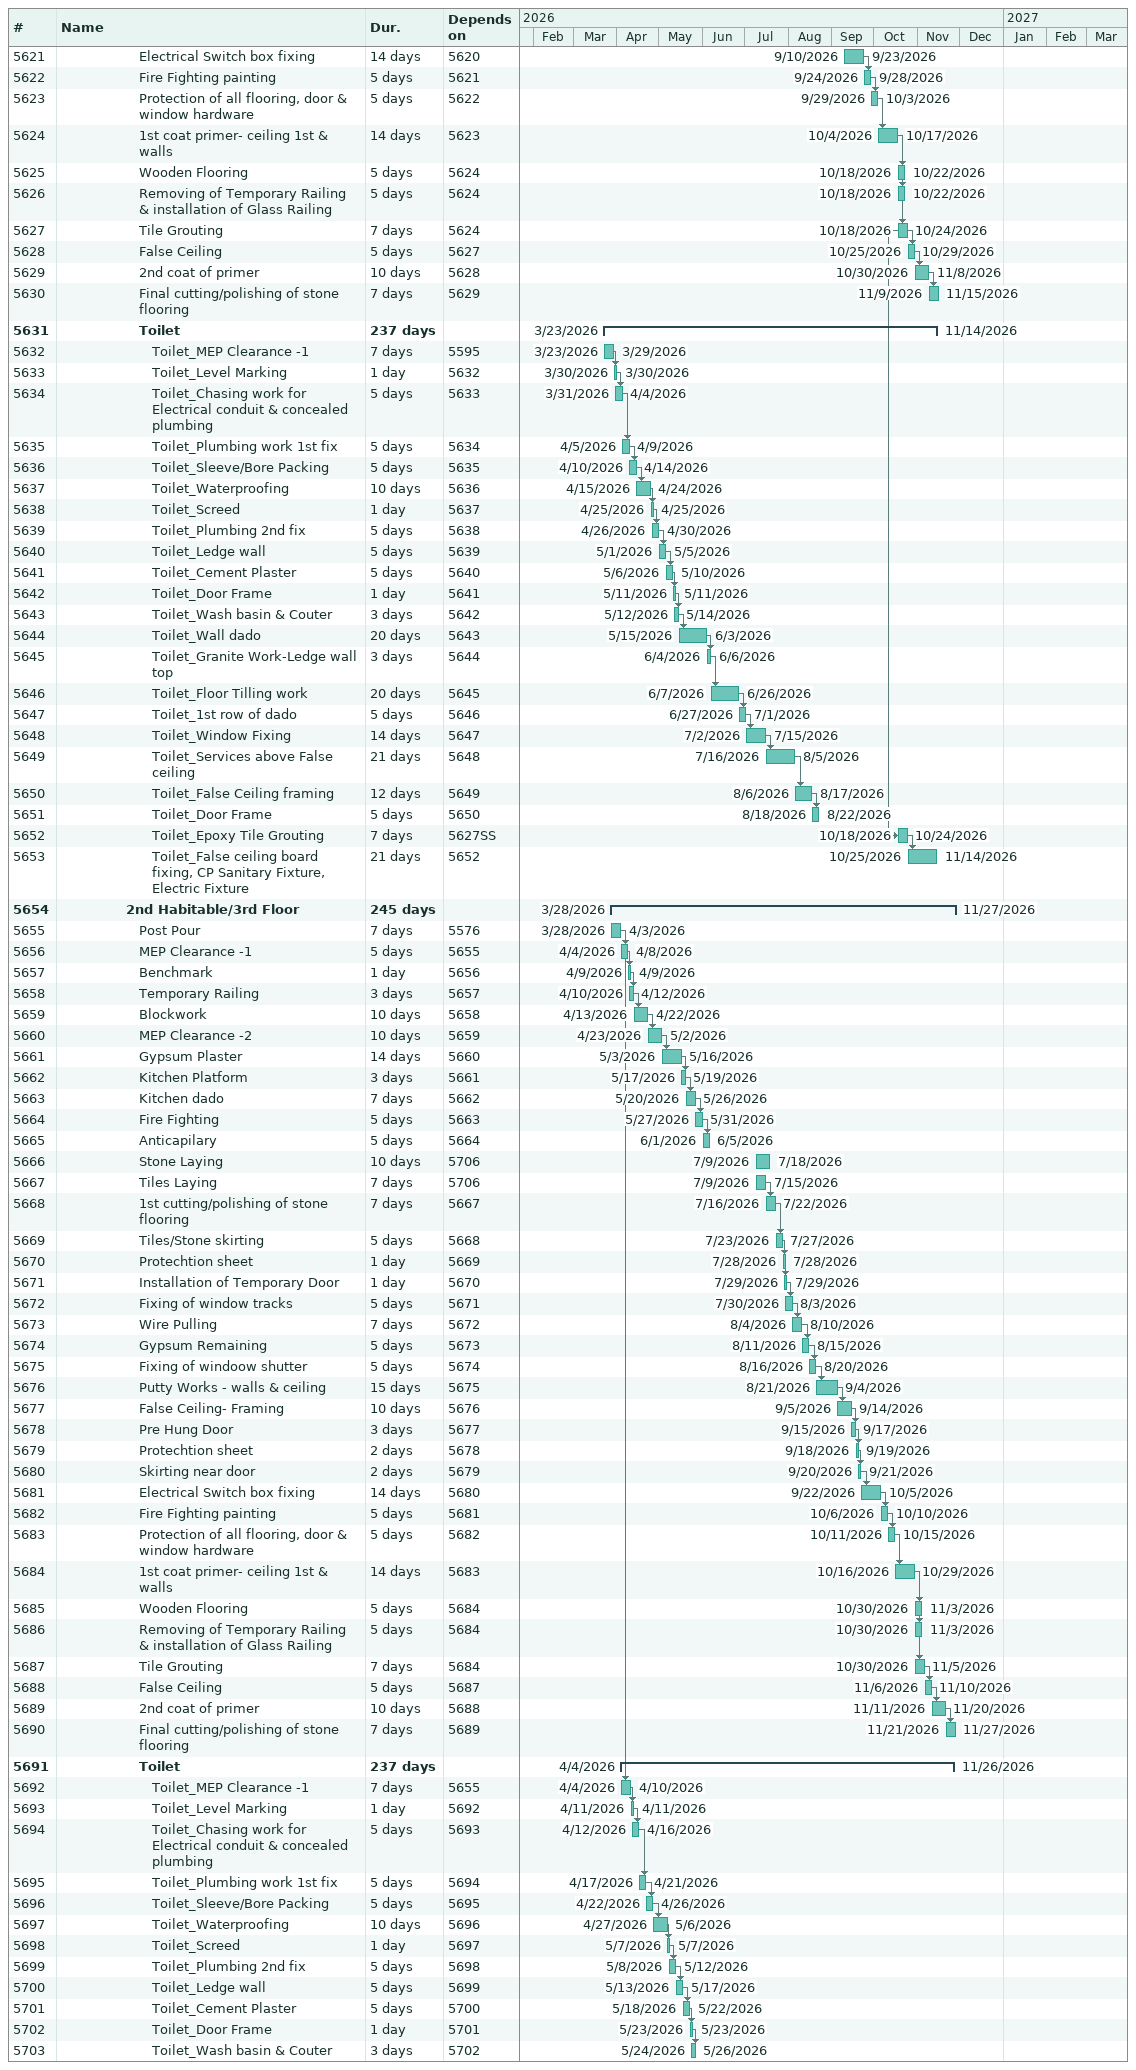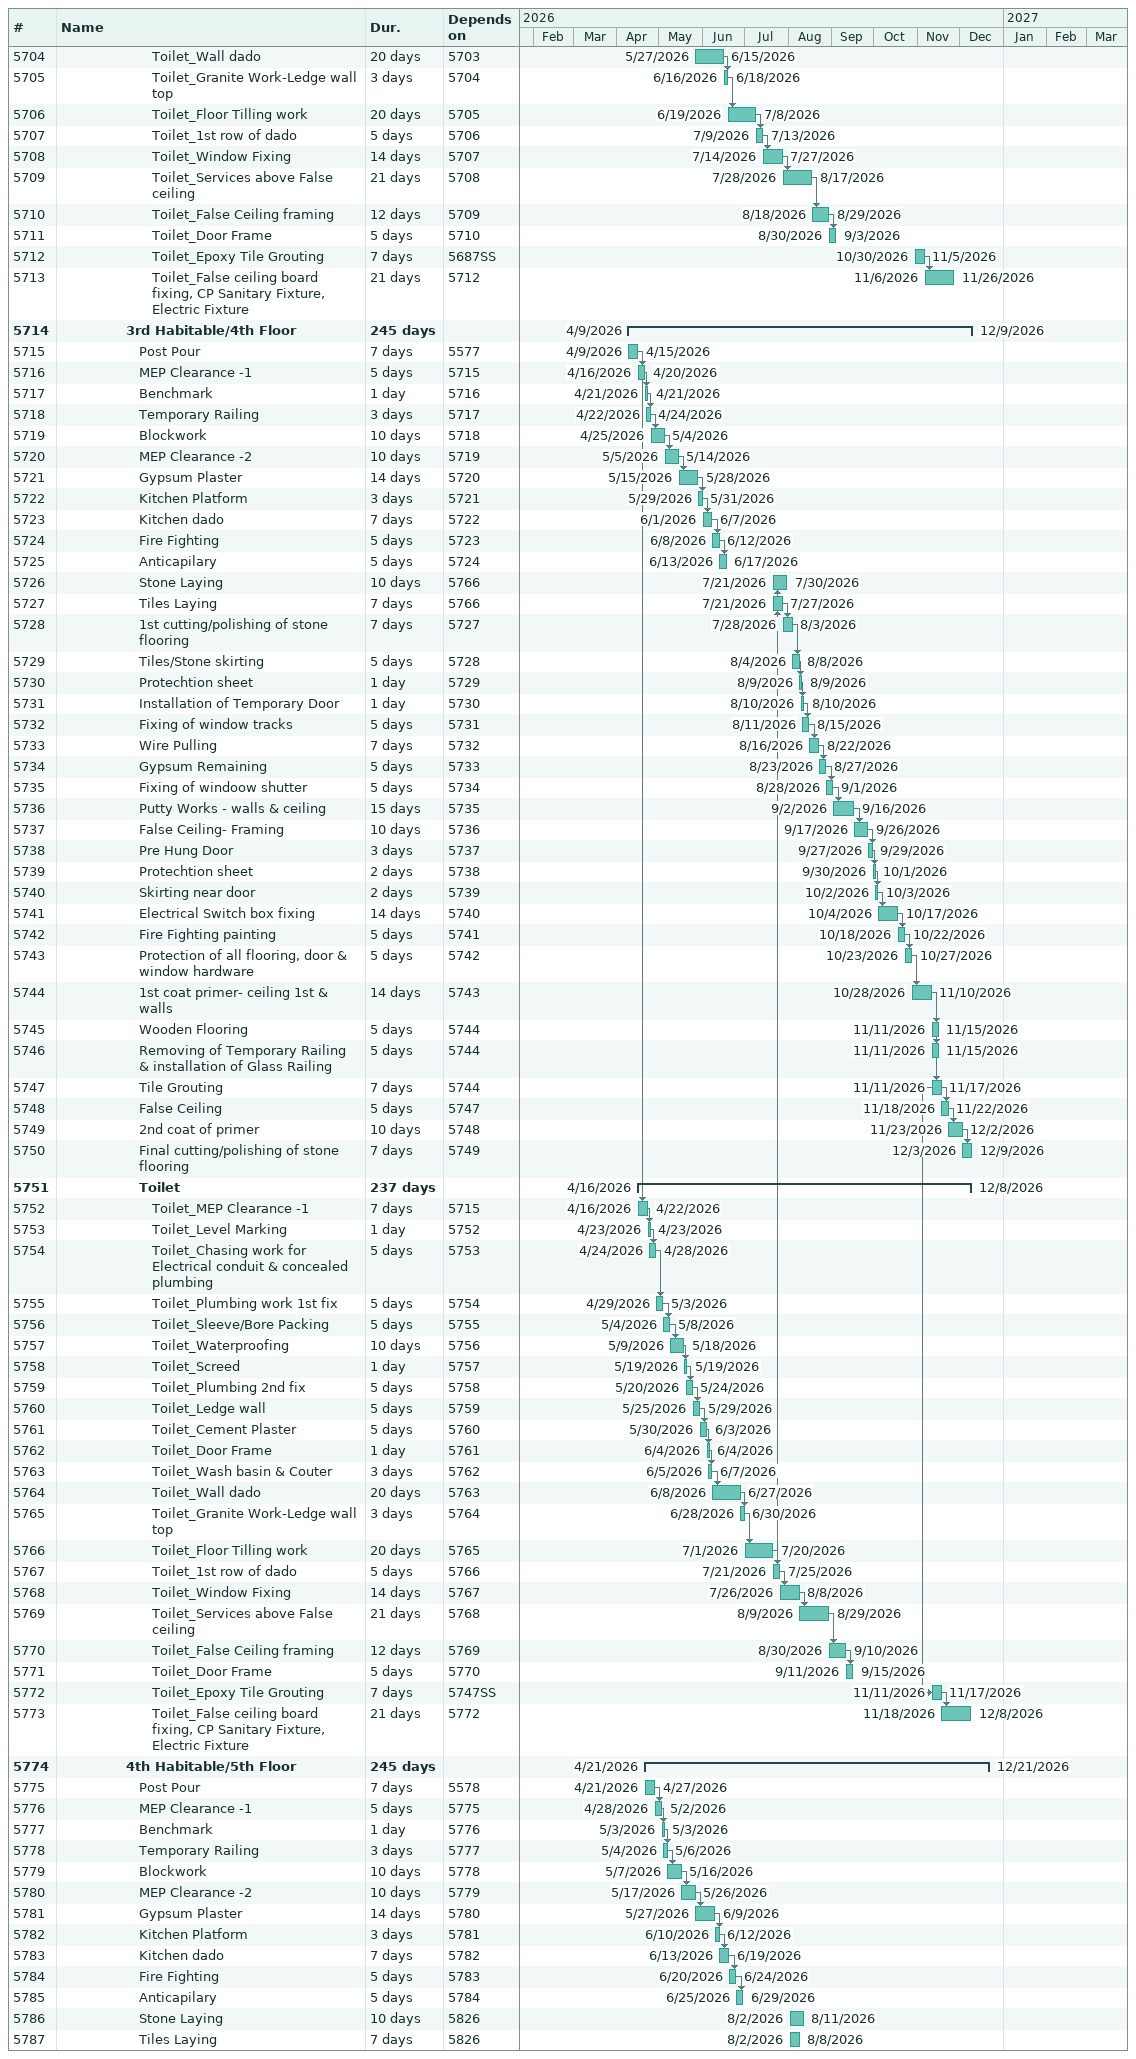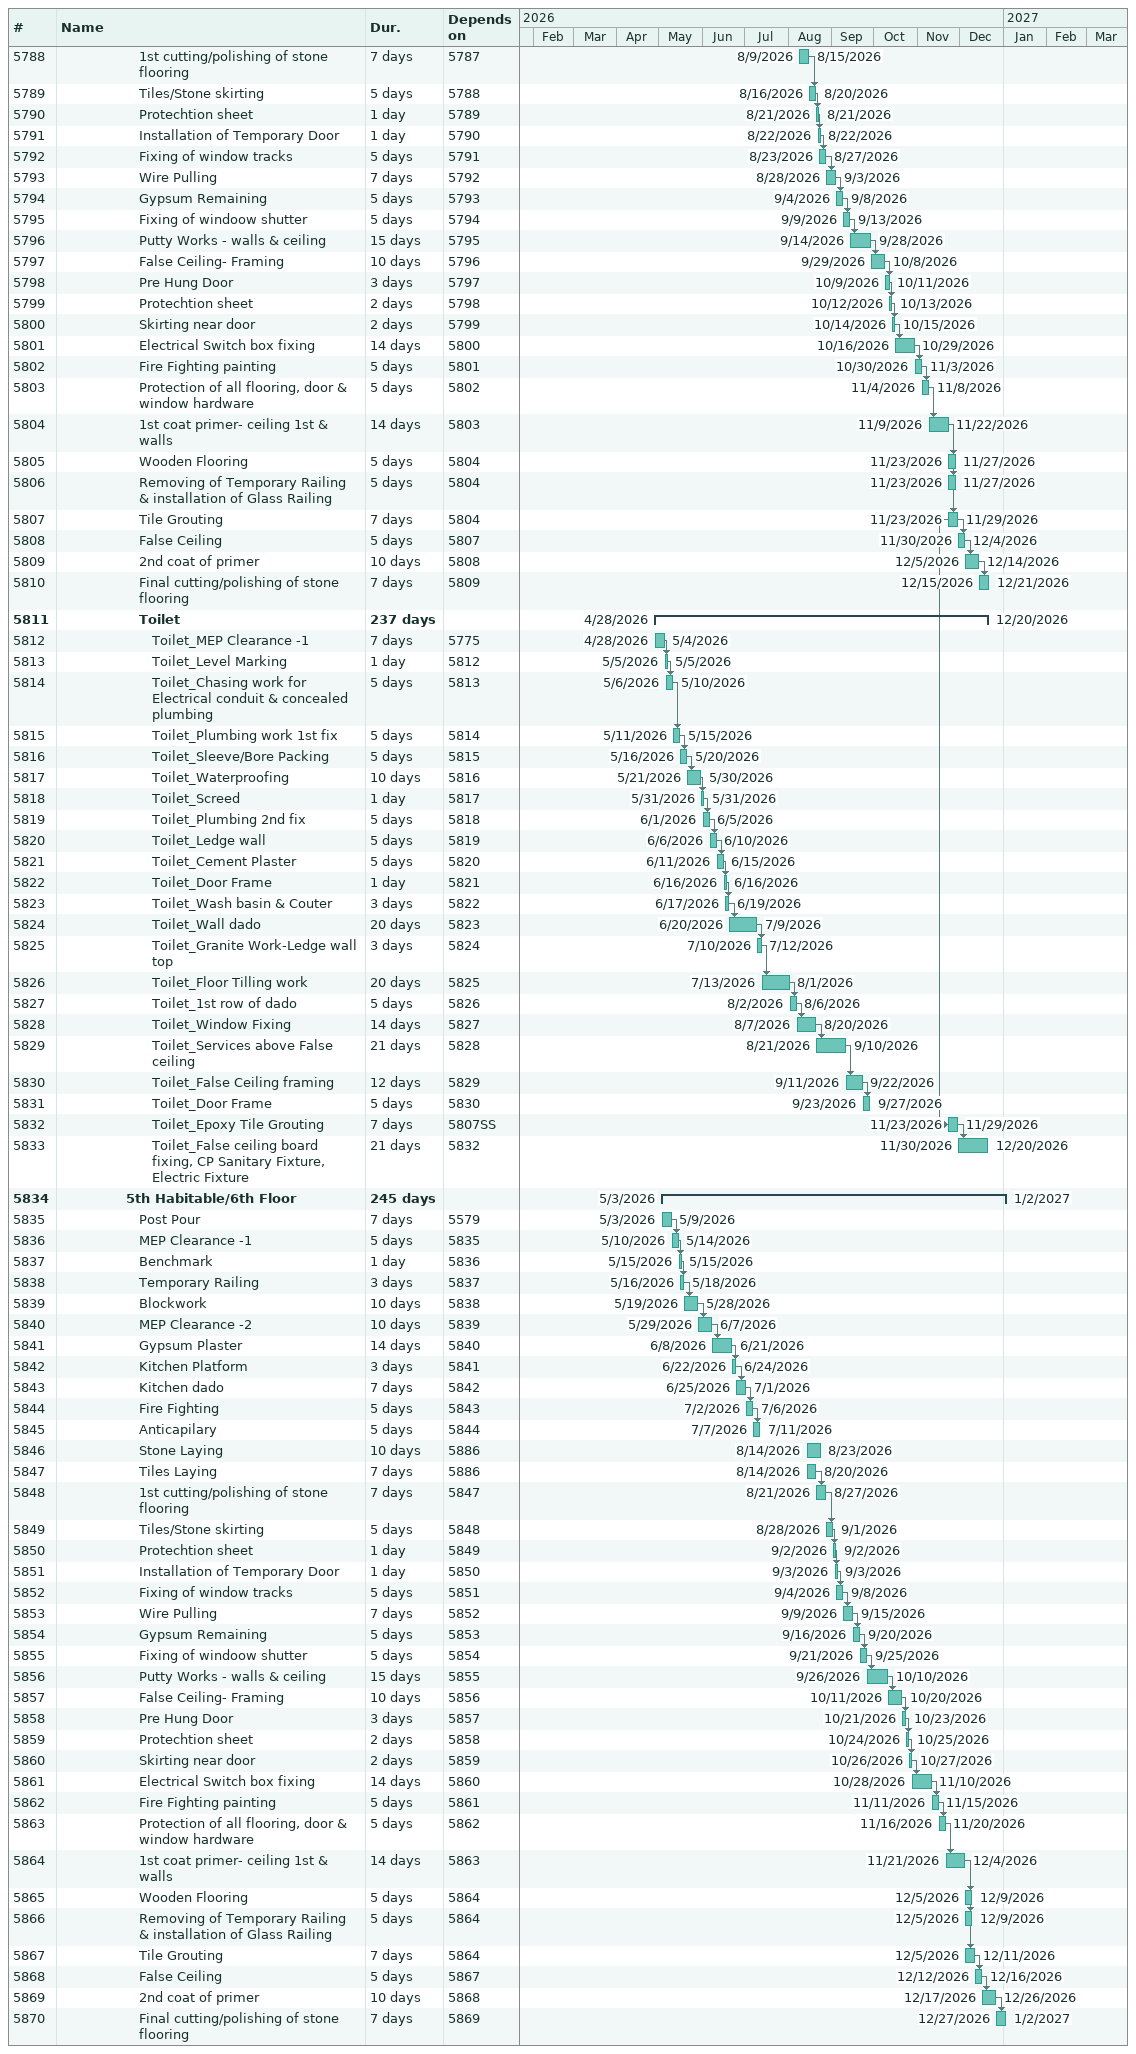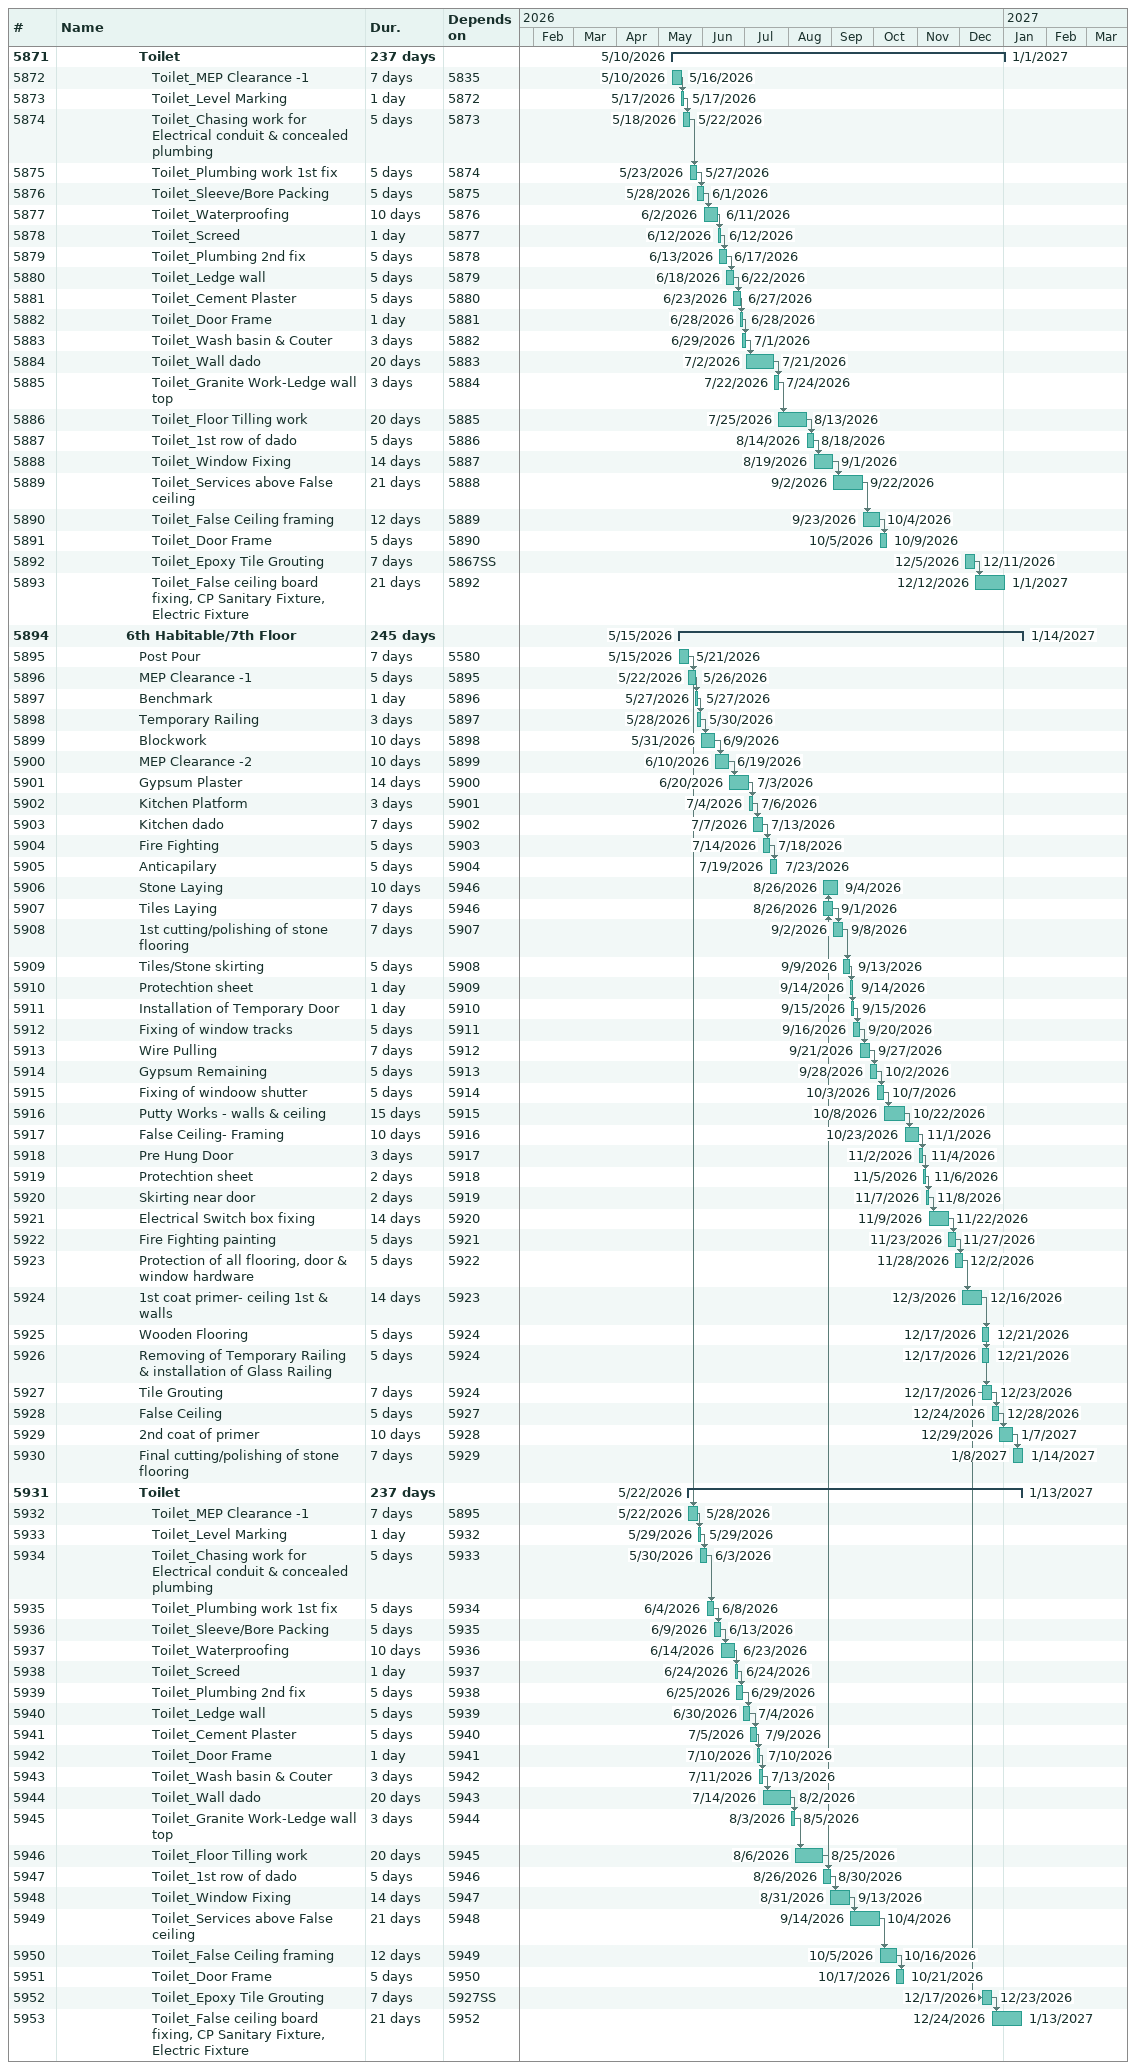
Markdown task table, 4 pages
| ID | Level | Task | Duration | Start | Finish | Predecessors |
|---|---|---|---|---|---|---|
| 5621 | 7 | Electrical Switch box fixing | 14d | 2026-09-10 | 2026-09-23 | 5620 |
| 5622 | 7 | Fire Fighting painting | 5d | 2026-09-24 | 2026-09-28 | 5621 |
| 5623 | 7 | Protection of all flooring, door & window hardware | 5d | 2026-09-29 | 2026-10-03 | 5622 |
| 5624 | 7 | 1st coat primer- ceiling 1st & walls | 14d | 2026-10-04 | 2026-10-17 | 5623 |
| 5625 | 7 | Wooden Flooring | 5d | 2026-10-18 | 2026-10-22 | 5624 |
| 5626 | 7 | Removing of Temporary Railing & installation of Glass Railing | 5d | 2026-10-18 | 2026-10-22 | 5624 |
| 5627 | 7 | Tile Grouting | 7d | 2026-10-18 | 2026-10-24 | 5624 |
| 5628 | 7 | False Ceiling | 5d | 2026-10-25 | 2026-10-29 | 5627 |
| 5629 | 7 | 2nd coat of primer | 10d | 2026-10-30 | 2026-11-08 | 5628 |
| 5630 | 7 | Final cutting/polishing of stone flooring | 7d | 2026-11-09 | 2026-11-15 | 5629 |
| 5631 | 7 | **Toilet** | 237d | 2026-03-23 | 2026-11-14 |  |
| 5632 | 8 | Toilet_MEP Clearance -1 | 7d | 2026-03-23 | 2026-03-29 | 5595 |
| 5633 | 8 | Toilet_Level Marking | 1d | 2026-03-30 | 2026-03-30 | 5632 |
| 5634 | 8 | Toilet_Chasing work for Electrical conduit & concealed plumbing | 5d | 2026-03-31 | 2026-04-04 | 5633 |
| 5635 | 8 | Toilet_Plumbing work 1st fix | 5d | 2026-04-05 | 2026-04-09 | 5634 |
| 5636 | 8 | Toilet_Sleeve/Bore Packing | 5d | 2026-04-10 | 2026-04-14 | 5635 |
| 5637 | 8 | Toilet_Waterproofing | 10d | 2026-04-15 | 2026-04-24 | 5636 |
| 5638 | 8 | Toilet_Screed | 1d | 2026-04-25 | 2026-04-25 | 5637 |
| 5639 | 8 | Toilet_Plumbing 2nd fix | 5d | 2026-04-26 | 2026-04-30 | 5638 |
| 5640 | 8 | Toilet_Ledge wall | 5d | 2026-05-01 | 2026-05-05 | 5639 |
| 5641 | 8 | Toilet_Cement Plaster | 5d | 2026-05-06 | 2026-05-10 | 5640 |
| 5642 | 8 | Toilet_Door Frame | 1d | 2026-05-11 | 2026-05-11 | 5641 |
| 5643 | 8 | Toilet_Wash basin & Couter | 3d | 2026-05-12 | 2026-05-14 | 5642 |
| 5644 | 8 | Toilet_Wall dado | 20d | 2026-05-15 | 2026-06-03 | 5643 |
| 5645 | 8 | Toilet_Granite Work-Ledge wall top | 3d | 2026-06-04 | 2026-06-06 | 5644 |
| 5646 | 8 | Toilet_Floor Tilling work | 20d | 2026-06-07 | 2026-06-26 | 5645 |
| 5647 | 8 | Toilet_1st row of dado | 5d | 2026-06-27 | 2026-07-01 | 5646 |
| 5648 | 8 | Toilet_Window Fixing | 14d | 2026-07-02 | 2026-07-15 | 5647 |
| 5649 | 8 | Toilet_Services above False ceiling | 21d | 2026-07-16 | 2026-08-05 | 5648 |
| 5650 | 8 | Toilet_False Ceiling framing | 12d | 2026-08-06 | 2026-08-17 | 5649 |
| 5651 | 8 | Toilet_Door Frame | 5d | 2026-08-18 | 2026-08-22 | 5650 |
| 5652 | 8 | Toilet_Epoxy Tile Grouting | 7d | 2026-10-18 | 2026-10-24 | 5627SS |
| 5653 | 8 | Toilet_False ceiling board fixing, CP Sanitary Fixture, Electric Fixture | 21d | 2026-10-25 | 2026-11-14 | 5652 |
| 5654 | 6 | **2nd Habitable/3rd Floor** | 245d | 2026-03-28 | 2026-11-27 |  |
| 5655 | 7 | Post Pour | 7d | 2026-03-28 | 2026-04-03 | 5576 |
| 5656 | 7 | MEP Clearance -1 | 5d | 2026-04-04 | 2026-04-08 | 5655 |
| 5657 | 7 | Benchmark | 1d | 2026-04-09 | 2026-04-09 | 5656 |
| 5658 | 7 | Temporary Railing | 3d | 2026-04-10 | 2026-04-12 | 5657 |
| 5659 | 7 | Blockwork | 10d | 2026-04-13 | 2026-04-22 | 5658 |
| 5660 | 7 | MEP Clearance -2 | 10d | 2026-04-23 | 2026-05-02 | 5659 |
| 5661 | 7 | Gypsum Plaster | 14d | 2026-05-03 | 2026-05-16 | 5660 |
| 5662 | 7 | Kitchen Platform | 3d | 2026-05-17 | 2026-05-19 | 5661 |
| 5663 | 7 | Kitchen dado | 7d | 2026-05-20 | 2026-05-26 | 5662 |
| 5664 | 7 | Fire Fighting | 5d | 2026-05-27 | 2026-05-31 | 5663 |
| 5665 | 7 | Anticapilary | 5d | 2026-06-01 | 2026-06-05 | 5664 |
| 5666 | 7 | Stone Laying | 10d | 2026-07-09 | 2026-07-18 | 5706 |
| 5667 | 7 | Tiles Laying | 7d | 2026-07-09 | 2026-07-15 | 5706 |
| 5668 | 7 | 1st cutting/polishing of stone flooring | 7d | 2026-07-16 | 2026-07-22 | 5667 |
| 5669 | 7 | Tiles/Stone skirting | 5d | 2026-07-23 | 2026-07-27 | 5668 |
| 5670 | 7 | Protechtion sheet | 1d | 2026-07-28 | 2026-07-28 | 5669 |
| 5671 | 7 | Installation of Temporary Door | 1d | 2026-07-29 | 2026-07-29 | 5670 |
| 5672 | 7 | Fixing of window tracks | 5d | 2026-07-30 | 2026-08-03 | 5671 |
| 5673 | 7 | Wire Pulling | 7d | 2026-08-04 | 2026-08-10 | 5672 |
| 5674 | 7 | Gypsum Remaining | 5d | 2026-08-11 | 2026-08-15 | 5673 |
| 5675 | 7 | Fixing of windoow shutter | 5d | 2026-08-16 | 2026-08-20 | 5674 |
| 5676 | 7 | Putty Works - walls & ceiling | 15d | 2026-08-21 | 2026-09-04 | 5675 |
| 5677 | 7 | False Ceiling- Framing | 10d | 2026-09-05 | 2026-09-14 | 5676 |
| 5678 | 7 | Pre Hung Door | 3d | 2026-09-15 | 2026-09-17 | 5677 |
| 5679 | 7 | Protechtion sheet | 2d | 2026-09-18 | 2026-09-19 | 5678 |
| 5680 | 7 | Skirting near door | 2d | 2026-09-20 | 2026-09-21 | 5679 |
| 5681 | 7 | Electrical Switch box fixing | 14d | 2026-09-22 | 2026-10-05 | 5680 |
| 5682 | 7 | Fire Fighting painting | 5d | 2026-10-06 | 2026-10-10 | 5681 |
| 5683 | 7 | Protection of all flooring, door & window hardware | 5d | 2026-10-11 | 2026-10-15 | 5682 |
| 5684 | 7 | 1st coat primer- ceiling 1st & walls | 14d | 2026-10-16 | 2026-10-29 | 5683 |
| 5685 | 7 | Wooden Flooring | 5d | 2026-10-30 | 2026-11-03 | 5684 |
| 5686 | 7 | Removing of Temporary Railing & installation of Glass Railing | 5d | 2026-10-30 | 2026-11-03 | 5684 |
| 5687 | 7 | Tile Grouting | 7d | 2026-10-30 | 2026-11-05 | 5684 |
| 5688 | 7 | False Ceiling | 5d | 2026-11-06 | 2026-11-10 | 5687 |
| 5689 | 7 | 2nd coat of primer | 10d | 2026-11-11 | 2026-11-20 | 5688 |
| 5690 | 7 | Final cutting/polishing of stone flooring | 7d | 2026-11-21 | 2026-11-27 | 5689 |
| 5691 | 7 | **Toilet** | 237d | 2026-04-04 | 2026-11-26 |  |
| 5692 | 8 | Toilet_MEP Clearance -1 | 7d | 2026-04-04 | 2026-04-10 | 5655 |
| 5693 | 8 | Toilet_Level Marking | 1d | 2026-04-11 | 2026-04-11 | 5692 |
| 5694 | 8 | Toilet_Chasing work for Electrical conduit & concealed plumbing | 5d | 2026-04-12 | 2026-04-16 | 5693 |
| 5695 | 8 | Toilet_Plumbing work 1st fix | 5d | 2026-04-17 | 2026-04-21 | 5694 |
| 5696 | 8 | Toilet_Sleeve/Bore Packing | 5d | 2026-04-22 | 2026-04-26 | 5695 |
| 5697 | 8 | Toilet_Waterproofing | 10d | 2026-04-27 | 2026-05-06 | 5696 |
| 5698 | 8 | Toilet_Screed | 1d | 2026-05-07 | 2026-05-07 | 5697 |
| 5699 | 8 | Toilet_Plumbing 2nd fix | 5d | 2026-05-08 | 2026-05-12 | 5698 |
| 5700 | 8 | Toilet_Ledge wall | 5d | 2026-05-13 | 2026-05-17 | 5699 |
| 5701 | 8 | Toilet_Cement Plaster | 5d | 2026-05-18 | 2026-05-22 | 5700 |
| 5702 | 8 | Toilet_Door Frame | 1d | 2026-05-23 | 2026-05-23 | 5701 |
| 5703 | 8 | Toilet_Wash basin & Couter | 3d | 2026-05-24 | 2026-05-26 | 5702 |
| 5704 | 8 | Toilet_Wall dado | 20d | 2026-05-27 | 2026-06-15 | 5703 |
| 5705 | 8 | Toilet_Granite Work-Ledge wall top | 3d | 2026-06-16 | 2026-06-18 | 5704 |
| 5706 | 8 | Toilet_Floor Tilling work | 20d | 2026-06-19 | 2026-07-08 | 5705 |
| 5707 | 8 | Toilet_1st row of dado | 5d | 2026-07-09 | 2026-07-13 | 5706 |
| 5708 | 8 | Toilet_Window Fixing | 14d | 2026-07-14 | 2026-07-27 | 5707 |
| 5709 | 8 | Toilet_Services above False ceiling | 21d | 2026-07-28 | 2026-08-17 | 5708 |
| 5710 | 8 | Toilet_False Ceiling framing | 12d | 2026-08-18 | 2026-08-29 | 5709 |
| 5711 | 8 | Toilet_Door Frame | 5d | 2026-08-30 | 2026-09-03 | 5710 |
| 5712 | 8 | Toilet_Epoxy Tile Grouting | 7d | 2026-10-30 | 2026-11-05 | 5687SS |
| 5713 | 8 | Toilet_False ceiling board fixing, CP Sanitary Fixture, Electric Fixture | 21d | 2026-11-06 | 2026-11-26 | 5712 |
| 5714 | 6 | **3rd Habitable/4th Floor** | 245d | 2026-04-09 | 2026-12-09 |  |
| 5715 | 7 | Post Pour | 7d | 2026-04-09 | 2026-04-15 | 5577 |
| 5716 | 7 | MEP Clearance -1 | 5d | 2026-04-16 | 2026-04-20 | 5715 |
| 5717 | 7 | Benchmark | 1d | 2026-04-21 | 2026-04-21 | 5716 |
| 5718 | 7 | Temporary Railing | 3d | 2026-04-22 | 2026-04-24 | 5717 |
| 5719 | 7 | Blockwork | 10d | 2026-04-25 | 2026-05-04 | 5718 |
| 5720 | 7 | MEP Clearance -2 | 10d | 2026-05-05 | 2026-05-14 | 5719 |
| 5721 | 7 | Gypsum Plaster | 14d | 2026-05-15 | 2026-05-28 | 5720 |
| 5722 | 7 | Kitchen Platform | 3d | 2026-05-29 | 2026-05-31 | 5721 |
| 5723 | 7 | Kitchen dado | 7d | 2026-06-01 | 2026-06-07 | 5722 |
| 5724 | 7 | Fire Fighting | 5d | 2026-06-08 | 2026-06-12 | 5723 |
| 5725 | 7 | Anticapilary | 5d | 2026-06-13 | 2026-06-17 | 5724 |
| 5726 | 7 | Stone Laying | 10d | 2026-07-21 | 2026-07-30 | 5766 |
| 5727 | 7 | Tiles Laying | 7d | 2026-07-21 | 2026-07-27 | 5766 |
| 5728 | 7 | 1st cutting/polishing of stone flooring | 7d | 2026-07-28 | 2026-08-03 | 5727 |
| 5729 | 7 | Tiles/Stone skirting | 5d | 2026-08-04 | 2026-08-08 | 5728 |
| 5730 | 7 | Protechtion sheet | 1d | 2026-08-09 | 2026-08-09 | 5729 |
| 5731 | 7 | Installation of Temporary Door | 1d | 2026-08-10 | 2026-08-10 | 5730 |
| 5732 | 7 | Fixing of window tracks | 5d | 2026-08-11 | 2026-08-15 | 5731 |
| 5733 | 7 | Wire Pulling | 7d | 2026-08-16 | 2026-08-22 | 5732 |
| 5734 | 7 | Gypsum Remaining | 5d | 2026-08-23 | 2026-08-27 | 5733 |
| 5735 | 7 | Fixing of windoow shutter | 5d | 2026-08-28 | 2026-09-01 | 5734 |
| 5736 | 7 | Putty Works - walls & ceiling | 15d | 2026-09-02 | 2026-09-16 | 5735 |
| 5737 | 7 | False Ceiling- Framing | 10d | 2026-09-17 | 2026-09-26 | 5736 |
| 5738 | 7 | Pre Hung Door | 3d | 2026-09-27 | 2026-09-29 | 5737 |
| 5739 | 7 | Protechtion sheet | 2d | 2026-09-30 | 2026-10-01 | 5738 |
| 5740 | 7 | Skirting near door | 2d | 2026-10-02 | 2026-10-03 | 5739 |
| 5741 | 7 | Electrical Switch box fixing | 14d | 2026-10-04 | 2026-10-17 | 5740 |
| 5742 | 7 | Fire Fighting painting | 5d | 2026-10-18 | 2026-10-22 | 5741 |
| 5743 | 7 | Protection of all flooring, door & window hardware | 5d | 2026-10-23 | 2026-10-27 | 5742 |
| 5744 | 7 | 1st coat primer- ceiling 1st & walls | 14d | 2026-10-28 | 2026-11-10 | 5743 |
| 5745 | 7 | Wooden Flooring | 5d | 2026-11-11 | 2026-11-15 | 5744 |
| 5746 | 7 | Removing of Temporary Railing & installation of Glass Railing | 5d | 2026-11-11 | 2026-11-15 | 5744 |
| 5747 | 7 | Tile Grouting | 7d | 2026-11-11 | 2026-11-17 | 5744 |
| 5748 | 7 | False Ceiling | 5d | 2026-11-18 | 2026-11-22 | 5747 |
| 5749 | 7 | 2nd coat of primer | 10d | 2026-11-23 | 2026-12-02 | 5748 |
| 5750 | 7 | Final cutting/polishing of stone flooring | 7d | 2026-12-03 | 2026-12-09 | 5749 |
| 5751 | 7 | **Toilet** | 237d | 2026-04-16 | 2026-12-08 |  |
| 5752 | 8 | Toilet_MEP Clearance -1 | 7d | 2026-04-16 | 2026-04-22 | 5715 |
| 5753 | 8 | Toilet_Level Marking | 1d | 2026-04-23 | 2026-04-23 | 5752 |
| 5754 | 8 | Toilet_Chasing work for Electrical conduit & concealed plumbing | 5d | 2026-04-24 | 2026-04-28 | 5753 |
| 5755 | 8 | Toilet_Plumbing work 1st fix | 5d | 2026-04-29 | 2026-05-03 | 5754 |
| 5756 | 8 | Toilet_Sleeve/Bore Packing | 5d | 2026-05-04 | 2026-05-08 | 5755 |
| 5757 | 8 | Toilet_Waterproofing | 10d | 2026-05-09 | 2026-05-18 | 5756 |
| 5758 | 8 | Toilet_Screed | 1d | 2026-05-19 | 2026-05-19 | 5757 |
| 5759 | 8 | Toilet_Plumbing 2nd fix | 5d | 2026-05-20 | 2026-05-24 | 5758 |
| 5760 | 8 | Toilet_Ledge wall | 5d | 2026-05-25 | 2026-05-29 | 5759 |
| 5761 | 8 | Toilet_Cement Plaster | 5d | 2026-05-30 | 2026-06-03 | 5760 |
| 5762 | 8 | Toilet_Door Frame | 1d | 2026-06-04 | 2026-06-04 | 5761 |
| 5763 | 8 | Toilet_Wash basin & Couter | 3d | 2026-06-05 | 2026-06-07 | 5762 |
| 5764 | 8 | Toilet_Wall dado | 20d | 2026-06-08 | 2026-06-27 | 5763 |
| 5765 | 8 | Toilet_Granite Work-Ledge wall top | 3d | 2026-06-28 | 2026-06-30 | 5764 |
| 5766 | 8 | Toilet_Floor Tilling work | 20d | 2026-07-01 | 2026-07-20 | 5765 |
| 5767 | 8 | Toilet_1st row of dado | 5d | 2026-07-21 | 2026-07-25 | 5766 |
| 5768 | 8 | Toilet_Window Fixing | 14d | 2026-07-26 | 2026-08-08 | 5767 |
| 5769 | 8 | Toilet_Services above False ceiling | 21d | 2026-08-09 | 2026-08-29 | 5768 |
| 5770 | 8 | Toilet_False Ceiling framing | 12d | 2026-08-30 | 2026-09-10 | 5769 |
| 5771 | 8 | Toilet_Door Frame | 5d | 2026-09-11 | 2026-09-15 | 5770 |
| 5772 | 8 | Toilet_Epoxy Tile Grouting | 7d | 2026-11-11 | 2026-11-17 | 5747SS |
| 5773 | 8 | Toilet_False ceiling board fixing, CP Sanitary Fixture, Electric Fixture | 21d | 2026-11-18 | 2026-12-08 | 5772 |
| 5774 | 6 | **4th Habitable/5th Floor** | 245d | 2026-04-21 | 2026-12-21 |  |
| 5775 | 7 | Post Pour | 7d | 2026-04-21 | 2026-04-27 | 5578 |
| 5776 | 7 | MEP Clearance -1 | 5d | 2026-04-28 | 2026-05-02 | 5775 |
| 5777 | 7 | Benchmark | 1d | 2026-05-03 | 2026-05-03 | 5776 |
| 5778 | 7 | Temporary Railing | 3d | 2026-05-04 | 2026-05-06 | 5777 |
| 5779 | 7 | Blockwork | 10d | 2026-05-07 | 2026-05-16 | 5778 |
| 5780 | 7 | MEP Clearance -2 | 10d | 2026-05-17 | 2026-05-26 | 5779 |
| 5781 | 7 | Gypsum Plaster | 14d | 2026-05-27 | 2026-06-09 | 5780 |
| 5782 | 7 | Kitchen Platform | 3d | 2026-06-10 | 2026-06-12 | 5781 |
| 5783 | 7 | Kitchen dado | 7d | 2026-06-13 | 2026-06-19 | 5782 |
| 5784 | 7 | Fire Fighting | 5d | 2026-06-20 | 2026-06-24 | 5783 |
| 5785 | 7 | Anticapilary | 5d | 2026-06-25 | 2026-06-29 | 5784 |
| 5786 | 7 | Stone Laying | 10d | 2026-08-02 | 2026-08-11 | 5826 |
| 5787 | 7 | Tiles Laying | 7d | 2026-08-02 | 2026-08-08 | 5826 |
| 5788 | 7 | 1st cutting/polishing of stone flooring | 7d | 2026-08-09 | 2026-08-15 | 5787 |
| 5789 | 7 | Tiles/Stone skirting | 5d | 2026-08-16 | 2026-08-20 | 5788 |
| 5790 | 7 | Protechtion sheet | 1d | 2026-08-21 | 2026-08-21 | 5789 |
| 5791 | 7 | Installation of Temporary Door | 1d | 2026-08-22 | 2026-08-22 | 5790 |
| 5792 | 7 | Fixing of window tracks | 5d | 2026-08-23 | 2026-08-27 | 5791 |
| 5793 | 7 | Wire Pulling | 7d | 2026-08-28 | 2026-09-03 | 5792 |
| 5794 | 7 | Gypsum Remaining | 5d | 2026-09-04 | 2026-09-08 | 5793 |
| 5795 | 7 | Fixing of windoow shutter | 5d | 2026-09-09 | 2026-09-13 | 5794 |
| 5796 | 7 | Putty Works - walls & ceiling | 15d | 2026-09-14 | 2026-09-28 | 5795 |
| 5797 | 7 | False Ceiling- Framing | 10d | 2026-09-29 | 2026-10-08 | 5796 |
| 5798 | 7 | Pre Hung Door | 3d | 2026-10-09 | 2026-10-11 | 5797 |
| 5799 | 7 | Protechtion sheet | 2d | 2026-10-12 | 2026-10-13 | 5798 |
| 5800 | 7 | Skirting near door | 2d | 2026-10-14 | 2026-10-15 | 5799 |
| 5801 | 7 | Electrical Switch box fixing | 14d | 2026-10-16 | 2026-10-29 | 5800 |
| 5802 | 7 | Fire Fighting painting | 5d | 2026-10-30 | 2026-11-03 | 5801 |
| 5803 | 7 | Protection of all flooring, door & window hardware | 5d | 2026-11-04 | 2026-11-08 | 5802 |
| 5804 | 7 | 1st coat primer- ceiling 1st & walls | 14d | 2026-11-09 | 2026-11-22 | 5803 |
| 5805 | 7 | Wooden Flooring | 5d | 2026-11-23 | 2026-11-27 | 5804 |
| 5806 | 7 | Removing of Temporary Railing & installation of Glass Railing | 5d | 2026-11-23 | 2026-11-27 | 5804 |
| 5807 | 7 | Tile Grouting | 7d | 2026-11-23 | 2026-11-29 | 5804 |
| 5808 | 7 | False Ceiling | 5d | 2026-11-30 | 2026-12-04 | 5807 |
| 5809 | 7 | 2nd coat of primer | 10d | 2026-12-05 | 2026-12-14 | 5808 |
| 5810 | 7 | Final cutting/polishing of stone flooring | 7d | 2026-12-15 | 2026-12-21 | 5809 |
| 5811 | 7 | **Toilet** | 237d | 2026-04-28 | 2026-12-20 |  |
| 5812 | 8 | Toilet_MEP Clearance -1 | 7d | 2026-04-28 | 2026-05-04 | 5775 |
| 5813 | 8 | Toilet_Level Marking | 1d | 2026-05-05 | 2026-05-05 | 5812 |
| 5814 | 8 | Toilet_Chasing work for Electrical conduit & concealed plumbing | 5d | 2026-05-06 | 2026-05-10 | 5813 |
| 5815 | 8 | Toilet_Plumbing work 1st fix | 5d | 2026-05-11 | 2026-05-15 | 5814 |
| 5816 | 8 | Toilet_Sleeve/Bore Packing | 5d | 2026-05-16 | 2026-05-20 | 5815 |
| 5817 | 8 | Toilet_Waterproofing | 10d | 2026-05-21 | 2026-05-30 | 5816 |
| 5818 | 8 | Toilet_Screed | 1d | 2026-05-31 | 2026-05-31 | 5817 |
| 5819 | 8 | Toilet_Plumbing 2nd fix | 5d | 2026-06-01 | 2026-06-05 | 5818 |
| 5820 | 8 | Toilet_Ledge wall | 5d | 2026-06-06 | 2026-06-10 | 5819 |
| 5821 | 8 | Toilet_Cement Plaster | 5d | 2026-06-11 | 2026-06-15 | 5820 |
| 5822 | 8 | Toilet_Door Frame | 1d | 2026-06-16 | 2026-06-16 | 5821 |
| 5823 | 8 | Toilet_Wash basin & Couter | 3d | 2026-06-17 | 2026-06-19 | 5822 |
| 5824 | 8 | Toilet_Wall dado | 20d | 2026-06-20 | 2026-07-09 | 5823 |
| 5825 | 8 | Toilet_Granite Work-Ledge wall top | 3d | 2026-07-10 | 2026-07-12 | 5824 |
| 5826 | 8 | Toilet_Floor Tilling work | 20d | 2026-07-13 | 2026-08-01 | 5825 |
| 5827 | 8 | Toilet_1st row of dado | 5d | 2026-08-02 | 2026-08-06 | 5826 |
| 5828 | 8 | Toilet_Window Fixing | 14d | 2026-08-07 | 2026-08-20 | 5827 |
| 5829 | 8 | Toilet_Services above False ceiling | 21d | 2026-08-21 | 2026-09-10 | 5828 |
| 5830 | 8 | Toilet_False Ceiling framing | 12d | 2026-09-11 | 2026-09-22 | 5829 |
| 5831 | 8 | Toilet_Door Frame | 5d | 2026-09-23 | 2026-09-27 | 5830 |
| 5832 | 8 | Toilet_Epoxy Tile Grouting | 7d | 2026-11-23 | 2026-11-29 | 5807SS |
| 5833 | 8 | Toilet_False ceiling board fixing, CP Sanitary Fixture, Electric Fixture | 21d | 2026-11-30 | 2026-12-20 | 5832 |
| 5834 | 6 | **5th Habitable/6th Floor** | 245d | 2026-05-03 | 2027-01-02 |  |
| 5835 | 7 | Post Pour | 7d | 2026-05-03 | 2026-05-09 | 5579 |
| 5836 | 7 | MEP Clearance -1 | 5d | 2026-05-10 | 2026-05-14 | 5835 |
| 5837 | 7 | Benchmark | 1d | 2026-05-15 | 2026-05-15 | 5836 |
| 5838 | 7 | Temporary Railing | 3d | 2026-05-16 | 2026-05-18 | 5837 |
| 5839 | 7 | Blockwork | 10d | 2026-05-19 | 2026-05-28 | 5838 |
| 5840 | 7 | MEP Clearance -2 | 10d | 2026-05-29 | 2026-06-07 | 5839 |
| 5841 | 7 | Gypsum Plaster | 14d | 2026-06-08 | 2026-06-21 | 5840 |
| 5842 | 7 | Kitchen Platform | 3d | 2026-06-22 | 2026-06-24 | 5841 |
| 5843 | 7 | Kitchen dado | 7d | 2026-06-25 | 2026-07-01 | 5842 |
| 5844 | 7 | Fire Fighting | 5d | 2026-07-02 | 2026-07-06 | 5843 |
| 5845 | 7 | Anticapilary | 5d | 2026-07-07 | 2026-07-11 | 5844 |
| 5846 | 7 | Stone Laying | 10d | 2026-08-14 | 2026-08-23 | 5886 |
| 5847 | 7 | Tiles Laying | 7d | 2026-08-14 | 2026-08-20 | 5886 |
| 5848 | 7 | 1st cutting/polishing of stone flooring | 7d | 2026-08-21 | 2026-08-27 | 5847 |
| 5849 | 7 | Tiles/Stone skirting | 5d | 2026-08-28 | 2026-09-01 | 5848 |
| 5850 | 7 | Protechtion sheet | 1d | 2026-09-02 | 2026-09-02 | 5849 |
| 5851 | 7 | Installation of Temporary Door | 1d | 2026-09-03 | 2026-09-03 | 5850 |
| 5852 | 7 | Fixing of window tracks | 5d | 2026-09-04 | 2026-09-08 | 5851 |
| 5853 | 7 | Wire Pulling | 7d | 2026-09-09 | 2026-09-15 | 5852 |
| 5854 | 7 | Gypsum Remaining | 5d | 2026-09-16 | 2026-09-20 | 5853 |
| 5855 | 7 | Fixing of windoow shutter | 5d | 2026-09-21 | 2026-09-25 | 5854 |
| 5856 | 7 | Putty Works - walls & ceiling | 15d | 2026-09-26 | 2026-10-10 | 5855 |
| 5857 | 7 | False Ceiling- Framing | 10d | 2026-10-11 | 2026-10-20 | 5856 |
| 5858 | 7 | Pre Hung Door | 3d | 2026-10-21 | 2026-10-23 | 5857 |
| 5859 | 7 | Protechtion sheet | 2d | 2026-10-24 | 2026-10-25 | 5858 |
| 5860 | 7 | Skirting near door | 2d | 2026-10-26 | 2026-10-27 | 5859 |
| 5861 | 7 | Electrical Switch box fixing | 14d | 2026-10-28 | 2026-11-10 | 5860 |
| 5862 | 7 | Fire Fighting painting | 5d | 2026-11-11 | 2026-11-15 | 5861 |
| 5863 | 7 | Protection of all flooring, door & window hardware | 5d | 2026-11-16 | 2026-11-20 | 5862 |
| 5864 | 7 | 1st coat primer- ceiling 1st & walls | 14d | 2026-11-21 | 2026-12-04 | 5863 |
| 5865 | 7 | Wooden Flooring | 5d | 2026-12-05 | 2026-12-09 | 5864 |
| 5866 | 7 | Removing of Temporary Railing & installation of Glass Railing | 5d | 2026-12-05 | 2026-12-09 | 5864 |
| 5867 | 7 | Tile Grouting | 7d | 2026-12-05 | 2026-12-11 | 5864 |
| 5868 | 7 | False Ceiling | 5d | 2026-12-12 | 2026-12-16 | 5867 |
| 5869 | 7 | 2nd coat of primer | 10d | 2026-12-17 | 2026-12-26 | 5868 |
| 5870 | 7 | Final cutting/polishing of stone flooring | 7d | 2026-12-27 | 2027-01-02 | 5869 |
| 5871 | 7 | **Toilet** | 237d | 2026-05-10 | 2027-01-01 |  |
| 5872 | 8 | Toilet_MEP Clearance -1 | 7d | 2026-05-10 | 2026-05-16 | 5835 |
| 5873 | 8 | Toilet_Level Marking | 1d | 2026-05-17 | 2026-05-17 | 5872 |
| 5874 | 8 | Toilet_Chasing work for Electrical conduit & concealed plumbing | 5d | 2026-05-18 | 2026-05-22 | 5873 |
| 5875 | 8 | Toilet_Plumbing work 1st fix | 5d | 2026-05-23 | 2026-05-27 | 5874 |
| 5876 | 8 | Toilet_Sleeve/Bore Packing | 5d | 2026-05-28 | 2026-06-01 | 5875 |
| 5877 | 8 | Toilet_Waterproofing | 10d | 2026-06-02 | 2026-06-11 | 5876 |
| 5878 | 8 | Toilet_Screed | 1d | 2026-06-12 | 2026-06-12 | 5877 |
| 5879 | 8 | Toilet_Plumbing 2nd fix | 5d | 2026-06-13 | 2026-06-17 | 5878 |
| 5880 | 8 | Toilet_Ledge wall | 5d | 2026-06-18 | 2026-06-22 | 5879 |
| 5881 | 8 | Toilet_Cement Plaster | 5d | 2026-06-23 | 2026-06-27 | 5880 |
| 5882 | 8 | Toilet_Door Frame | 1d | 2026-06-28 | 2026-06-28 | 5881 |
| 5883 | 8 | Toilet_Wash basin & Couter | 3d | 2026-06-29 | 2026-07-01 | 5882 |
| 5884 | 8 | Toilet_Wall dado | 20d | 2026-07-02 | 2026-07-21 | 5883 |
| 5885 | 8 | Toilet_Granite Work-Ledge wall top | 3d | 2026-07-22 | 2026-07-24 | 5884 |
| 5886 | 8 | Toilet_Floor Tilling work | 20d | 2026-07-25 | 2026-08-13 | 5885 |
| 5887 | 8 | Toilet_1st row of dado | 5d | 2026-08-14 | 2026-08-18 | 5886 |
| 5888 | 8 | Toilet_Window Fixing | 14d | 2026-08-19 | 2026-09-01 | 5887 |
| 5889 | 8 | Toilet_Services above False ceiling | 21d | 2026-09-02 | 2026-09-22 | 5888 |
| 5890 | 8 | Toilet_False Ceiling framing | 12d | 2026-09-23 | 2026-10-04 | 5889 |
| 5891 | 8 | Toilet_Door Frame | 5d | 2026-10-05 | 2026-10-09 | 5890 |
| 5892 | 8 | Toilet_Epoxy Tile Grouting | 7d | 2026-12-05 | 2026-12-11 | 5867SS |
| 5893 | 8 | Toilet_False ceiling board fixing, CP Sanitary Fixture, Electric Fixture | 21d | 2026-12-12 | 2027-01-01 | 5892 |
| 5894 | 6 | **6th Habitable/7th Floor** | 245d | 2026-05-15 | 2027-01-14 |  |
| 5895 | 7 | Post Pour | 7d | 2026-05-15 | 2026-05-21 | 5580 |
| 5896 | 7 | MEP Clearance -1 | 5d | 2026-05-22 | 2026-05-26 | 5895 |
| 5897 | 7 | Benchmark | 1d | 2026-05-27 | 2026-05-27 | 5896 |
| 5898 | 7 | Temporary Railing | 3d | 2026-05-28 | 2026-05-30 | 5897 |
| 5899 | 7 | Blockwork | 10d | 2026-05-31 | 2026-06-09 | 5898 |
| 5900 | 7 | MEP Clearance -2 | 10d | 2026-06-10 | 2026-06-19 | 5899 |
| 5901 | 7 | Gypsum Plaster | 14d | 2026-06-20 | 2026-07-03 | 5900 |
| 5902 | 7 | Kitchen Platform | 3d | 2026-07-04 | 2026-07-06 | 5901 |
| 5903 | 7 | Kitchen dado | 7d | 2026-07-07 | 2026-07-13 | 5902 |
| 5904 | 7 | Fire Fighting | 5d | 2026-07-14 | 2026-07-18 | 5903 |
| 5905 | 7 | Anticapilary | 5d | 2026-07-19 | 2026-07-23 | 5904 |
| 5906 | 7 | Stone Laying | 10d | 2026-08-26 | 2026-09-04 | 5946 |
| 5907 | 7 | Tiles Laying | 7d | 2026-08-26 | 2026-09-01 | 5946 |
| 5908 | 7 | 1st cutting/polishing of stone flooring | 7d | 2026-09-02 | 2026-09-08 | 5907 |
| 5909 | 7 | Tiles/Stone skirting | 5d | 2026-09-09 | 2026-09-13 | 5908 |
| 5910 | 7 | Protechtion sheet | 1d | 2026-09-14 | 2026-09-14 | 5909 |
| 5911 | 7 | Installation of Temporary Door | 1d | 2026-09-15 | 2026-09-15 | 5910 |
| 5912 | 7 | Fixing of window tracks | 5d | 2026-09-16 | 2026-09-20 | 5911 |
| 5913 | 7 | Wire Pulling | 7d | 2026-09-21 | 2026-09-27 | 5912 |
| 5914 | 7 | Gypsum Remaining | 5d | 2026-09-28 | 2026-10-02 | 5913 |
| 5915 | 7 | Fixing of windoow shutter | 5d | 2026-10-03 | 2026-10-07 | 5914 |
| 5916 | 7 | Putty Works - walls & ceiling | 15d | 2026-10-08 | 2026-10-22 | 5915 |
| 5917 | 7 | False Ceiling- Framing | 10d | 2026-10-23 | 2026-11-01 | 5916 |
| 5918 | 7 | Pre Hung Door | 3d | 2026-11-02 | 2026-11-04 | 5917 |
| 5919 | 7 | Protechtion sheet | 2d | 2026-11-05 | 2026-11-06 | 5918 |
| 5920 | 7 | Skirting near door | 2d | 2026-11-07 | 2026-11-08 | 5919 |
| 5921 | 7 | Electrical Switch box fixing | 14d | 2026-11-09 | 2026-11-22 | 5920 |
| 5922 | 7 | Fire Fighting painting | 5d | 2026-11-23 | 2026-11-27 | 5921 |
| 5923 | 7 | Protection of all flooring, door & window hardware | 5d | 2026-11-28 | 2026-12-02 | 5922 |
| 5924 | 7 | 1st coat primer- ceiling 1st & walls | 14d | 2026-12-03 | 2026-12-16 | 5923 |
| 5925 | 7 | Wooden Flooring | 5d | 2026-12-17 | 2026-12-21 | 5924 |
| 5926 | 7 | Removing of Temporary Railing & installation of Glass Railing | 5d | 2026-12-17 | 2026-12-21 | 5924 |
| 5927 | 7 | Tile Grouting | 7d | 2026-12-17 | 2026-12-23 | 5924 |
| 5928 | 7 | False Ceiling | 5d | 2026-12-24 | 2026-12-28 | 5927 |
| 5929 | 7 | 2nd coat of primer | 10d | 2026-12-29 | 2027-01-07 | 5928 |
| 5930 | 7 | Final cutting/polishing of stone flooring | 7d | 2027-01-08 | 2027-01-14 | 5929 |
| 5931 | 7 | **Toilet** | 237d | 2026-05-22 | 2027-01-13 |  |
| 5932 | 8 | Toilet_MEP Clearance -1 | 7d | 2026-05-22 | 2026-05-28 | 5895 |
| 5933 | 8 | Toilet_Level Marking | 1d | 2026-05-29 | 2026-05-29 | 5932 |
| 5934 | 8 | Toilet_Chasing work for Electrical conduit & concealed plumbing | 5d | 2026-05-30 | 2026-06-03 | 5933 |
| 5935 | 8 | Toilet_Plumbing work 1st fix | 5d | 2026-06-04 | 2026-06-08 | 5934 |
| 5936 | 8 | Toilet_Sleeve/Bore Packing | 5d | 2026-06-09 | 2026-06-13 | 5935 |
| 5937 | 8 | Toilet_Waterproofing | 10d | 2026-06-14 | 2026-06-23 | 5936 |
| 5938 | 8 | Toilet_Screed | 1d | 2026-06-24 | 2026-06-24 | 5937 |
| 5939 | 8 | Toilet_Plumbing 2nd fix | 5d | 2026-06-25 | 2026-06-29 | 5938 |
| 5940 | 8 | Toilet_Ledge wall | 5d | 2026-06-30 | 2026-07-04 | 5939 |
| 5941 | 8 | Toilet_Cement Plaster | 5d | 2026-07-05 | 2026-07-09 | 5940 |
| 5942 | 8 | Toilet_Door Frame | 1d | 2026-07-10 | 2026-07-10 | 5941 |
| 5943 | 8 | Toilet_Wash basin & Couter | 3d | 2026-07-11 | 2026-07-13 | 5942 |
| 5944 | 8 | Toilet_Wall dado | 20d | 2026-07-14 | 2026-08-02 | 5943 |
| 5945 | 8 | Toilet_Granite Work-Ledge wall top | 3d | 2026-08-03 | 2026-08-05 | 5944 |
| 5946 | 8 | Toilet_Floor Tilling work | 20d | 2026-08-06 | 2026-08-25 | 5945 |
| 5947 | 8 | Toilet_1st row of dado | 5d | 2026-08-26 | 2026-08-30 | 5946 |
| 5948 | 8 | Toilet_Window Fixing | 14d | 2026-08-31 | 2026-09-13 | 5947 |
| 5949 | 8 | Toilet_Services above False ceiling | 21d | 2026-09-14 | 2026-10-04 | 5948 |
| 5950 | 8 | Toilet_False Ceiling framing | 12d | 2026-10-05 | 2026-10-16 | 5949 |
| 5951 | 8 | Toilet_Door Frame | 5d | 2026-10-17 | 2026-10-21 | 5950 |
| 5952 | 8 | Toilet_Epoxy Tile Grouting | 7d | 2026-12-17 | 2026-12-23 | 5927SS |
| 5953 | 8 | Toilet_False ceiling board fixing, CP Sanitary Fixture, Electric Fixture | 21d | 2026-12-24 | 2027-01-13 | 5952 |
